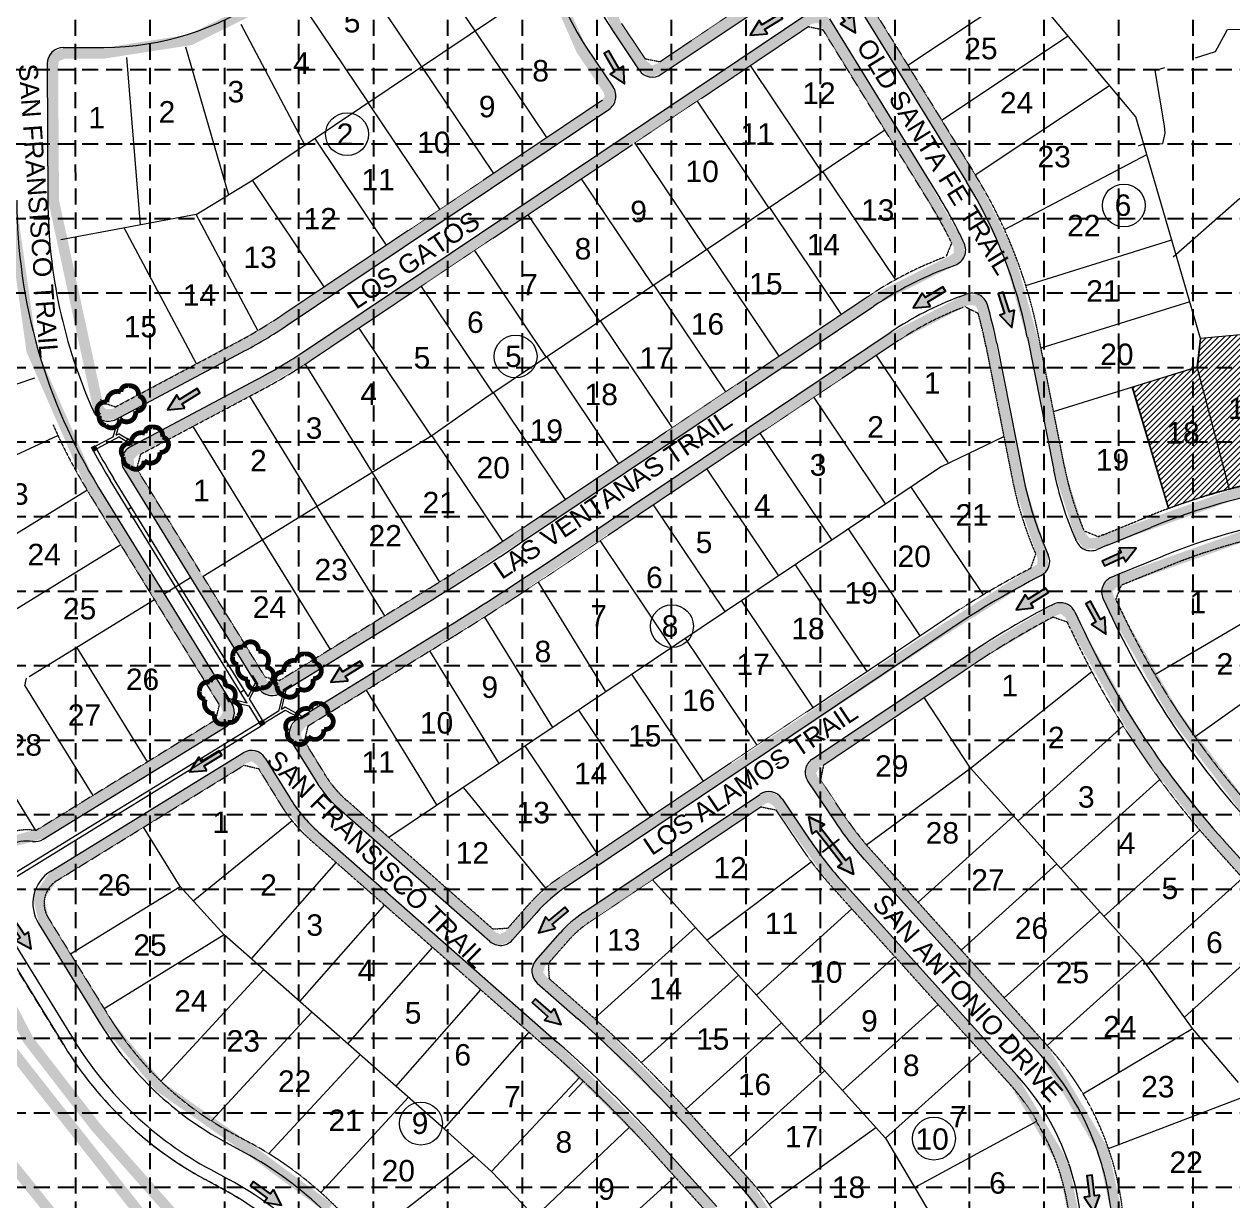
# Model space of a CAD drawing. Extents: x 18544 to 21332, y 16212 to 20668.
# Drawn here: x 19126 to 20253, y 18288 to 19386 of the extents above; entities that cross this region are included whole.
import ezdxf
from ezdxf.enums import TextEntityAlignment as Align

# ---------------------------------------------------------------- set-up
doc = ezdxf.new("R2010")
doc.units = 0
doc.header["$MEASUREMENT"] = 0
doc.linetypes.add('HIDDEN', pattern=[0.375, 0.25, -0.125])
doc.layers.get('0').update_dxf_attribs({"lineweight": 0})
for name, color, linetype, lineweight in [('10', 7, 'Continuous', 0), ('13', 7, 'Continuous', 0), ('27', 7, 'Continuous', 0), ('33', 7, 'Continuous', 0), ('34', 7, 'Continuous', 0), ('43', 7, 'Continuous', 0), ('5', 7, 'Continuous', 0), ('6', 7, 'Continuous', 0), ('62', 7, 'Continuous', 0), ('Erosion Blanket', 84, 'Continuous', 0)]:
    doc.layers.add(name, color=color, linetype=linetype, lineweight=lineweight)
for name, color, linetype in [('ARROWS', 7, 'Continuous'), ('Creek', 5, 'Continuous'), ('GRID', 254, 'HIDDEN'), ('Inlet Protection', 5, 'Continuous'), ('Limits of Disturbance', 1, 'Continuous'), ('SILT FENCE', 200, 'Continuous'), ('SODDED LOT', 2, 'Continuous')]:
    doc.layers.add(name, color=color, linetype=linetype)
doc.styles.get("Standard").update_dxf_attribs({"font": 'ARIAL.TTF'})

# ---------------------------------------------------------------- blocks, each defined once
blk = doc.blocks.new('MHSD2')
at = {"layer": '43', "linetype": 'Continuous', "lineweight": 0}
blk.add_hatch(color=7, dxfattribs=at).paths.add_polyline_path([(-0.5, 0.5), (0.5, 0.5), (0.5, -0.5), (-0.5, -0.5)], flags=16)
at = {"layer": '43', "color": 7, "linetype": 'Continuous', "lineweight": 0}
for p, q in [((-0.5, 0.5), (0.5, 0.5)), ((-0.5, -0.5), (-0.5, 0.5)), ((0.5, 0.5), (0.5, -0.5)), ((0.5, -0.5), (-0.5, -0.5))]:
    blk.add_line(p, q, dxfattribs=at)
blk.add_lwpolyline([(-0.5, 0.5), (0.5, 0.5), (0.5, -0.5), (-0.5, -0.5), (-0.5, 0.5)], close=True, dxfattribs=at)
at = {"layer": '43', "color": 1, "linetype": 'Continuous', "lineweight": 0}
blk.add_point((0, 0), dxfattribs=at)
blk = doc.blocks.new('2arrows')
at = {"color": 254}
for p, q in [((25.6, 3), (0, 0)), ((17.7, -18.7), (0, 0)), ((23, -4.3), (25.6, 3)), ((20.3, -11.5), (17.7, -18.7)), ((49.2, -22), (20.3, -11.5)), ((23, -4.3), (51.8, -14.8)), ((51.8, -14.8), (49.2, -22)), ((51.8, -14.8), (49.2, -22)), ((80.7, -25.2), (51.8, -14.8)), ((49.2, -22), (78.1, -32.5)), ((78.1, -32.5), (75.5, -39.7)), ((80.7, -25.2), (83.3, -18)), ((83.3, -18), (101.1, -36.7)), ((75.5, -39.7), (101.1, -36.7))]:
    blk.add_line(p, q, dxfattribs=at)
at = {"color": 7}
blk.add_line((45, -33.4), (55.8, -3.7), dxfattribs=at)
blk.add_lwpolyline([(20.3, -11.5), (17.7, -18.7), (0, 0), (25.6, 3), (23, -4.3), (80.7, -25.2), (83.3, -18), (101.1, -36.7), (75.5, -39.7), (78.1, -32.5), (20.3, -11.5)], close=True)
at = {"color": 254}
for points in [[(25.6, 3), (17.7, -18.7), (0, 0), (17.7, -18.7)], [(49.2, -22), (51.8, -14.8), (20.3, -11.5), (23, -4.3)], [(49.2, -22), (51.8, -14.8), (78.1, -32.5), (80.7, -25.2)], [(83.3, -18), (75.5, -39.7), (101.1, -36.7), (75.5, -39.7)]]:
    blk.add_solid(points, dxfattribs=at)
blk = doc.blocks.new('arrow')
blk.add_lwpolyline([(-67, -25.4), (-59.3, -25.4), (-59.6, -56.1), (-51.9, -56.2), (-51.6, -25.5), (-44, -25.5), (-55.3, -2.4), (-67, -25.4)], close=True)
at = {"color": 254}
for points in [[(-44, -25.5), (-67, -25.4), (-55.3, -2.4), (-67, -25.4)], [(-59.6, -56.1), (-51.9, -56.2), (-59.3, -25.4), (-51.6, -25.5)]]:
    blk.add_solid(points, dxfattribs=at)

msp = doc.modelspace()

# ---------------------------------------------------------------- hatches: boundary and pattern name
at = {"layer": 'SODDED LOT', "linetype": 'Continuous', "lineweight": 0, "ltscale": 5}
h = msp.add_hatch(dxfattribs=at)
h.set_pattern_fill('ANSI31', color=256, scale=30, style=0)
h.paths.add_polyline_path([(20193.3, 18934.6), (20233.5, 18948.1), (20259.2, 18954.9), (20294.2, 18962.1), (20326.3, 18967.8), (20392.5, 18974.4), (20484.9, 18982.3), (20472.6, 19115.7), (20223.1, 19092.7), (20220.3, 19066.1), (20159.5, 19047.4)])

# ---------------------------------------------------------------- linework, layer by layer
at = {"color": 7, "linetype": 'Continuous', "lineweight": 0}
msp.add_line((19830, 18697.1), (19826.7, 18694.9), dxfattribs=at)
at = {"layer": '13', "color": 7, "linetype": 'Continuous', "lineweight": 0}
for p, q in [((19222.7, 18999.8), (19220.5, 18996.4)), ((19222.5, 18933.2), (19225.9, 18935.3)), ((19327.4, 18762.9), (19330.8, 18765)), ((19291, 18701.7), (19293.1, 18698.3))]:
    msp.add_line(p, q, dxfattribs=at)
for centre in [(19426.9, 19283.4), (20151.5, 19216.9), (19584.1, 19076), (19730, 18824.4), (19730, 18824.4), (19495.8, 18360.3), (19974.4, 18346.3)]:
    msp.add_circle(centre, 20, dxfattribs=at)
at = {"layer": '27', "color": 7, "linetype": 'Continuous', "lineweight": 0}
for p, q in [((19720, 19339.3), (19843.9, 19422.3)), ((19720, 19339.3), (19843.9, 19422.3)), ((19890, 19425.2), (20004.6, 19239)), ((19890, 19425.2), (20004.6, 19239)), ((19687.2, 19282.3), (19855.9, 19395.5)), ((19687.2, 19282.3), (19855.9, 19395.5)), ((19877, 19390.9), (19979.9, 19223.8)), ((19877, 19390.9), (19979.9, 19223.8)), ((19674.2, 19380.7), (19699.2, 19343.4)), ((19674.2, 19380.7), (19699.2, 19343.4)), ((19162.2, 19364.3), (19200.1, 19364.4)), ((19650.1, 19364.6), (19675.1, 19327.2)), ((19650.1, 19364.6), (19675.1, 19327.2)), ((19147.3, 19349.2), (19147.8, 19221.8)), ((19371.1, 19105.2), (19671, 19306.4)), ((19387.3, 19081.1), (19687.2, 19282.3)), ((19987.7, 19158.8), (19994.3, 19161.3)), ((19987.7, 19158.8), (19994.3, 19161.3)), ((19997.9, 19131.7), (20004.5, 19134.2)), ((19997.9, 19131.7), (20004.5, 19134.2)), ((19587.9, 18901.4), (19918.3, 19123.1)), ((19587.9, 18901.4), (19918.3, 19123.1)), ((19604.1, 18877.4), (19934.5, 19099)), ((19604.1, 18877.4), (19934.5, 19099)), ((20061.5, 19094.1), (20086.1, 18970.1)), ((20061.5, 19094.1), (20086.1, 18970.1)), ((19211.2, 19017.3), (19328.5, 19079.7)), ((20033, 19088.4), (20057.6, 18964.4)), ((20033, 19088.4), (20057.6, 18964.4)), ((19224.6, 18991.6), (19342.1, 19054.1)), ((19219.8, 18969), (19280.8, 18869.9)), ((19195.1, 18953.8), (19256.2, 18854.7)), ((20136.2, 18899.9), (20176.8, 18916.5)), ((20136.2, 18899.9), (20176.8, 18916.5)), ((20147.2, 18873.1), (20187.8, 18889.7)), ((20147.2, 18873.1), (20187.8, 18889.7)), ((19256.2, 18854.7), (19280.8, 18869.9)), ((19256.2, 18854.7), (19280.8, 18869.9)), ((19280.8, 18869.9), (19344.3, 18766.8)), ((19280.8, 18869.9), (19344.3, 18766.8)), ((19256.2, 18854.7), (19319.6, 18751.6)), ((19256.2, 18854.7), (19319.6, 18751.6)), ((19364.9, 18761.9), (19506.4, 18849)), ((19364.9, 18761.9), (19506.4, 18849)), ((20132.2, 18849.9), (20137.7, 18838.2)), ((20132.2, 18849.9), (20137.7, 18838.2)), ((20105.9, 18837.7), (20111.4, 18825.9)), ((20105.9, 18837.7), (20111.4, 18825.9)), ((19380.2, 18737.2), (19521.6, 18824.3)), ((19380.2, 18737.2), (19521.6, 18824.3)), ((19630.8, 18581), (19990.6, 18822.4)), ((19630.8, 18581), (19990.6, 18822.4)), ((19860.9, 18700.4), (20006.8, 18798.3)), ((19860.9, 18700.4), (20006.8, 18798.3)), ((19143.5, 18625.6), (19314.7, 18731)), ((19143.5, 18625.6), (19314.7, 18731)), ((19375.2, 18716.6), (19398.1, 18679.4)), ((19375.2, 18716.6), (19398.1, 18679.4)), ((19150.7, 18595.9), (19329.9, 18706.3)), ((19150.7, 18595.9), (19329.9, 18706.3)), ((19350.5, 18701.4), (19373.5, 18664.2)), ((19350.5, 18701.4), (19373.5, 18664.2)), ((19856.8, 18679.6), (19882.2, 18641.8)), ((19856.8, 18679.6), (19882.2, 18641.8)), ((19647, 18556.9), (19811.9, 18667.5)), ((19647, 18556.9), (19811.9, 18667.5)), ((19832.7, 18663.4), (19858.1, 18625.6)), ((19832.7, 18663.4), (19858.1, 18625.6)), ((19419.2, 18654.4), (19560.1, 18530.4)), ((19419.2, 18654.4), (19560.1, 18530.4)), ((19400.1, 18632.6), (19622.9, 18436.4)), ((19400.1, 18632.6), (19622.9, 18436.4)), ((20244.6, 18624.7), (20282.7, 18582.5)), ((20244.6, 18624.7), (20282.7, 18582.5)), ((19909.4, 18606.9), (20073.7, 18424.6)), ((19909.4, 18606.9), (20073.7, 18424.6)), ((19887.8, 18587.4), (20052.1, 18405.1)), ((19887.8, 18587.4), (20052.1, 18405.1)), ((19094.8, 18563.6), (19172.2, 18438)), ((19094.8, 18563.6), (19172.2, 18438)), ((19581.3, 18531.7), (19603.8, 18557.3)), ((19581.3, 18531.7), (19603.8, 18557.3)), ((19139, 18547.1), (19196.9, 18453.2)), ((19139, 18547.1), (19196.9, 18453.2)), ((19603, 18512.6), (19625.6, 18538.2)), ((19603, 18512.6), (19625.6, 18538.2)), ((19604.4, 18491.4), (19642.1, 18458.2)), ((19604.4, 18491.4), (19642.1, 18458.2)), ((19741.7, 18359.7), (19793.5, 18302.3)), ((19741.7, 18359.7), (19793.5, 18302.3)), ((19313.5, 18342.9), (19331.1, 18333.4)), ((19313.5, 18342.9), (19331.1, 18333.4)), ((19720.2, 18340.3), (19771.9, 18282.9)), ((19720.2, 18340.3), (19771.9, 18282.9)), ((19299.7, 18317.4), (19317.3, 18307.9)), ((19299.7, 18317.4), (19317.3, 18307.9))]:
    msp.add_line(p, q, dxfattribs=at)
for centre, radius, start, end in [((19849, 19498), 239.5, 193.4214, 213.8536), ((19849, 19498), 239.5, 193.4214, 213.8536), ((19849, 19498), 210.5, 193.4214, 213.8536), ((19849, 19498), 210.5, 193.4214, 213.8536), ((19199.2, 19628.9), 264.5, 270.2061, 304.9164), ((19162.3, 19349.3), 15, 90.2061, 180.2061), ((19711.7, 19351.7), 15, 213.8536, 303.8536), ((19711.7, 19351.7), 15, 213.8536, 303.8536), ((19662.7, 19318.9), 15, 303.8536, 33.8536), ((19662.7, 19318.9), 15, 303.8536, 33.8536), ((19630.4, 19008.5), 439.5, 11.2222, 31.6194), ((19630.4, 19008.5), 439.5, 11.2222, 31.6194), ((19633.3, 19223.6), 514.5, 180.2061, 211.6194), ((19633.3, 19223.6), 485.5, 180.2061, 204.218), ((19630.4, 19008.5), 410.5, 24.9421, 31.6194), ((19630.4, 19008.5), 410.5, 24.9421, 31.6194), ((19989, 19175.3), 15, 290.6645, 24.9421), ((19989, 19175.3), 15, 290.6645, 24.9421), ((20107.5, 18841.1), 339.5, 110.6644, 123.8536), ((20107.5, 18841.1), 339.5, 110.6644, 123.8536), ((20009.8, 19120.1), 15, 16.3868, 110.6645), ((20009.8, 19120.1), 15, 16.3868, 110.6645), ((20107.5, 18841.1), 310.5, 110.6644, 123.8536), ((20107.5, 18841.1), 310.5, 110.6644, 123.8536), ((19630.4, 19008.5), 410.5, 11.2222, 16.3868), ((19630.4, 19008.5), 410.5, 11.2222, 16.3868), ((19100.7, 19508.4), 485.5, 297.992, 303.8536), ((19100.7, 19508.4), 514.5, 297.992, 303.8536), ((19204.2, 19030.6), 15, 204.218, 297.9919), ((19231.7, 18978.4), 15, 117.9919, 211.4076), ((19633.3, 19223.6), 485.5, 211.4076, 211.6194), ((20390.6, 19030.5), 310.5, 191.2222, 203.837), ((20390.6, 19030.5), 310.5, 191.2222, 203.837), ((20390.6, 19030.5), 339.5, 191.2222, 204.2532), ((20390.6, 19030.5), 339.5, 191.2222, 204.2532), ((20409.3, 18347.7), 614.5, 95.2636, 112.2294), ((20409.3, 18347.7), 614.5, 95.2636, 112.2294), ((20409.3, 18347.7), 585.5, 95.2636, 112.2294), ((20409.3, 18347.7), 585.5, 95.2636, 112.2294), ((18203.3, 20965.6), 2485.5, 301.6194, 303.8536), ((18203.3, 20965.6), 2485.5, 301.6194, 303.8536), ((20092.9, 18898.9), 15, 21.1862, 23.837), ((20092.9, 18898.9), 15, 21.1862, 23.837), ((20120.9, 18909.8), 15, 201.1862, 292.9539), ((20120.9, 18909.8), 15, 201.1862, 292.9539), ((20444.4, 18146), 814.5, 112.2294, 112.9539), ((20444.4, 18146), 814.5, 112.2294, 112.9539), ((20067.4, 18884.9), 15, 297.028, 24.2532), ((20067.4, 18884.9), 15, 297.028, 24.2532), ((18203.3, 20965.6), 2514.5, 301.6194, 303.8536), ((18203.3, 20965.6), 2514.5, 301.6194, 303.8536), ((20444.4, 18146), 814.5, 117.028, 123.8536), ((20444.4, 18146), 814.5, 117.028, 123.8536), ((20145.8, 18856.3), 15, 112.7978, 204.9922), ((20145.8, 18856.3), 15, 112.7978, 204.9922), ((20444.4, 18146), 785.5, 112.2294, 112.7978), ((20444.4, 18146), 785.5, 112.2294, 112.7978), ((20444.4, 18146), 785.5, 117.1862, 123.8536), ((20444.4, 18146), 785.5, 117.1862, 123.8536), ((20092.3, 18831.3), 15, 24.9922, 117.1862), ((20092.3, 18831.3), 15, 24.9922, 117.1862), ((20849.7, 19170), 785.5, 204.9922, 222.0264), ((20849.7, 19170), 814.5, 204.9922, 222.0264), ((19357.1, 18774.7), 15, 211.6195, 301.6195), ((19357.1, 18774.7), 15, 211.6195, 301.6195), ((19306.8, 18743.8), 15, 301.6195, 31.6195), ((19306.8, 18743.8), 15, 301.6195, 31.6195), ((19388, 18724.5), 15, 121.6195, 211.6195), ((19388, 18724.5), 15, 121.6195, 211.6195), ((19337.8, 18693.5), 15, 31.6195, 121.6195), ((19337.8, 18693.5), 15, 31.6195, 121.6195), ((19869.2, 18688), 15, 123.8536, 213.8536), ((19869.2, 18688), 15, 123.8536, 213.8536), ((19492.2, 18737.3), 110.5, 211.6195, 228.6398), ((19492.2, 18737.3), 110.5, 211.6195, 228.6398), ((19492.2, 18737.3), 139.5, 211.6195, 228.6398), ((19492.2, 18737.3), 139.5, 211.6195, 228.6398), ((19820.2, 18655.1), 15, 33.8536, 123.8536), ((19820.2, 18655.1), 15, 33.8536, 123.8536), ((20140, 18814.7), 310.5, 213.8536, 222.0264), ((20140, 18814.7), 310.5, 213.8536, 222.0264), ((19128.4, 18584.4), 39.5, 82.4025, 211.6194), ((19128.4, 18584.4), 39.5, 82.4025, 211.6194), ((19135.6, 18638.4), 15, 262.4025, 301.6195), ((19135.6, 18638.4), 15, 262.4025, 301.6195), ((20140, 18814.7), 339.5, 213.8536, 222.0264), ((20140, 18814.7), 339.5, 213.8536, 222.0264), ((19169.3, 18565.7), 35.5, 121.6194, 211.6195), ((19169.3, 18565.7), 35.5, 121.6194, 211.6195), ((19708.5, 18465.1), 139.5, 123.8537, 138.6397), ((19708.5, 18465.1), 139.5, 123.8537, 138.6397), ((19708.5, 18465.1), 110.5, 123.8537, 138.6397), ((19708.5, 18465.1), 110.5, 123.8537, 138.6397), ((19570, 18541.6), 15, 228.6397, 318.6398), ((19570, 18541.6), 15, 228.6397, 318.6398), ((19614.3, 18502.6), 15, 138.6398, 228.6397), ((19614.3, 18502.6), 15, 138.6398, 228.6397), ((18839.6, 17546.6), 1214.5, 42.0264, 48.6397), ((18839.6, 17546.6), 1214.5, 42.0264, 48.6397), ((19461.3, 18616), 310.5, 211.6195, 241.5839), ((19461.3, 18616), 339.5, 211.6195, 241.5839), ((18839.6, 17546.6), 1185.5, 42.0264, 48.6397), ((18839.6, 17546.6), 1185.5, 42.0264, 48.6397), ((19877.2, 18247.5), 264.5, 18.8021, 42.0264), ((19877.2, 18247.5), 264.5, 18.8021, 42.0264), ((19877.2, 18247.5), 235.5, 18.8021, 42.0264), ((19877.2, 18247.5), 235.5, 18.8021, 42.0264), ((19169.5, 18034.8), 339.5, 29.8694, 61.5839), ((19877.2, 18247.5), 264.5, 5.3754, 18.9215), ((19877.2, 18247.5), 235.5, 5.1131, 18.668), ((19169.5, 18034.8), 310.5, 29.8694, 61.5839), ((19597, 18125.2), 264.5, 5.1131, 42.0264), ((19597, 18125.2), 264.5, 5.1131, 42.0264)]:
    msp.add_arc(centre, radius, start, end, dxfattribs=at)
at = {"layer": '33', "color": 7, "linetype": 'Continuous', "lineweight": 0}
for p, q in [((19474.9, 19486), (19546.1, 19379.7)), ((19425.6, 19451.6), (19496.3, 19346.3)), ((19338.7, 19240.6), (19610.5, 19422.9)), ((19376.4, 19417.3), (19446.5, 19312.9)), ((19950, 19347.7), (20060.7, 19421.3)), ((19950, 19347.7), (20060.7, 19421.3)), ((19327.9, 19385.9), (19387.5, 19273.3)), ((19613.2, 19280.2), (19546.3, 19379.9)), ((19981.5, 19296.6), (20099.5, 19375.1)), ((19981.5, 19296.6), (20099.5, 19375.1)), ((19276.2, 19364.9), (19316.4, 19226.9)), ((19221.2, 19354.8), (19233.8, 19198.7)), ((19496.5, 19346.5), (19563.4, 19246.8)), ((19870, 19247.8), (19803.2, 19347.5)), ((19870, 19247.8), (19803.2, 19347.5)), ((20012.9, 19245.5), (20138.3, 19328.8)), ((20012.9, 19245.5), (20138.3, 19328.8)), ((19753.4, 19314.1), (19820.2, 19214.4)), ((19753.4, 19314.1), (19820.2, 19214.4)), ((19513.5, 19213.4), (19446.7, 19313)), ((19928.6, 19287.1), (19555.3, 19036.7)), ((19928.6, 19287.1), (19555.3, 19036.7)), ((19463.7, 19180), (19396.9, 19279.6)), ((19695.2, 19275.1), (19762.1, 19175.4)), ((20040.1, 19194.6), (20173.1, 19264.3)), ((20040.1, 19194.6), (20173.1, 19264.3)), ((19870.8, 19248.4), (19938.4, 19147.6)), ((19870.8, 19248.4), (19938.4, 19147.6)), ((19286.1, 19208.4), (19338.7, 19240.6)), ((19405.6, 19141), (19338.7, 19240.6)), ((19645.4, 19241.6), (19712.3, 19142)), ((19821, 19214.9), (19887.9, 19115.3)), ((19821, 19214.9), (19887.9, 19115.3)), ((19286.1, 19208.4), (19159.8, 19184.9)), ((19343.6, 19100.2), (19286.1, 19208.4)), ((19595.6, 19208.2), (19662.4, 19108.6)), ((19286.4, 19069.2), (19219.1, 19195.9)), ((20060, 19142.2), (20196.3, 19184.7)), ((20060, 19142.2), (20196.3, 19184.7)), ((19545.7, 19174.8), (19612.6, 19075.1)), ((19762.9, 19175.9), (19829.7, 19076.3)), ((19762.9, 19175.9), (19829.7, 19076.3)), ((19495.9, 19141.4), (19562.8, 19041.7)), ((19713, 19142.5), (19779.9, 19042.9)), ((19713, 19142.5), (19779.9, 19042.9)), ((20213.1, 19127), (20074.2, 19083.8)), ((20213.1, 19127), (20074.2, 19083.8)), ((19437.8, 19102.4), (19505.4, 19001.6)), ((19663.2, 19109.1), (19730.1, 19009.4)), ((19663.2, 19109.1), (19730.1, 19009.4)), ((20219.9, 19066.3), (20223.1, 19092.7)), ((20219.9, 19066.3), (20223.1, 19092.7)), ((19387.9, 19068.9), (19450.2, 18967.7)), ((19613.4, 19075.7), (19680.2, 18976)), ((19613.4, 19075.7), (19680.2, 18976)), ((19920.4, 19076.9), (19987.2, 18977.2)), ((19920.4, 19076.9), (19987.2, 18977.2)), ((20086, 19024.6), (20219.9, 19066.3)), ((20086, 19024.6), (20219.9, 19066.3)), ((20250, 18952), (20219.9, 19066.3)), ((20250, 18952), (20219.9, 19066.3)), ((19022.3, 19017.9), (19135.7, 19056)), ((20193.3, 18934.2), (20159.4, 19047.5)), ((20193.3, 18934.2), (20159.4, 19047.5)), ((19335.9, 19038.9), (19399.1, 18936.2)), ((19555.3, 19036.7), (19506.1, 19002.1)), ((19555.3, 19036.7), (19506.1, 19002.1)), ((19563.6, 19042.2), (19630.4, 18942.6)), ((19563.6, 19042.2), (19630.4, 18942.6)), ((19862.3, 19037.9), (19929.1, 18938.2)), ((19862.3, 19037.9), (19929.1, 18938.2)), ((19213.8, 19018.7), (19208.4, 19000.8)), ((19216.6, 19020.2), (19211.1, 19002.3)), ((19282.9, 19010.7), (19348.1, 18904.8)), ((19048.6, 18952), (19157.1, 19002.4)), ((19208.4, 19000.8), (19192.2, 18992.2)), ((19214.3, 19001.2), (19193.4, 18990)), ((19214.4, 19004), (19211.1, 19002.3)), ((19214.3, 19001.2), (19227.3, 18993)), ((19214.4, 19004), (19229.8, 18994.4)), ((19506.1, 19002.1), (19292.7, 18870.7)), ((19506.1, 19002.1), (19292.7, 18870.7)), ((19572.3, 18903.6), (19506.2, 19002.1)), ((19572.3, 18903.6), (19506.2, 19002.1)), ((19879.3, 18904.8), (19812.4, 19004.5)), ((19879.3, 18904.8), (19812.4, 19004.5)), ((19981.5, 18973.4), (20039.6, 19001.4)), ((19981.5, 18973.4), (20039.6, 19001.4)), ((19450.2, 18967.7), (19513.1, 18865.6)), ((19450.2, 18967.7), (19513.1, 18865.6)), ((19981.5, 18973.4), (19465.8, 18627.4)), ((19981.5, 18973.4), (19465.8, 18627.4)), ((19762.6, 18971), (19829.5, 18871.4)), ((19762.6, 18971), (19829.5, 18871.4)), ((19261.7, 18869.9), (19205.9, 18960.5)), ((19264.8, 18871.8), (19209, 18962.4)), ((19953, 18953.8), (20020.2, 18853.6)), ((19953, 18953.8), (20020.2, 18853.6)), ((19077.3, 18885.5), (19184.3, 18951.4)), ((19462, 18834), (19399.1, 18936.2)), ((19462, 18834), (19399.1, 18936.2)), ((19779.6, 18838), (19712.8, 18937.6)), ((19779.6, 18838), (19712.8, 18937.6)), ((19961.5, 18815.5), (19894.6, 18915.1)), ((19961.5, 18815.5), (19894.6, 18915.1)), ((19215.8, 18900.3), (19096.5, 18826.9)), ((19348.1, 18904.8), (19411, 18802.6)), ((19348.1, 18904.8), (19411, 18802.6)), ((19729.8, 18804.5), (19662.9, 18904.2)), ((19729.8, 18804.5), (19662.9, 18904.2)), ((19844.8, 18881.7), (19911.7, 18782)), ((19844.8, 18881.7), (19911.7, 18782)), ((19333.8, 18752.7), (19261.7, 18869.9)), ((19334.5, 18758.7), (19264.8, 18871.8)), ((19668.4, 18763.4), (19605.5, 18865.6)), ((19668.4, 18763.4), (19605.5, 18865.6)), ((19130.5, 18777.4), (19247.2, 18849.2)), ((19130.5, 18777.4), (19247.2, 18849.2)), ((19861.8, 18748.6), (19795, 18848.3)), ((19861.8, 18748.6), (19795, 18848.3)), ((19555.2, 18832.9), (19618.6, 18729.9)), ((19555.2, 18832.9), (19618.6, 18729.9)), ((20180.4, 18779.3), (20283.9, 18840.1)), ((20180.4, 18779.3), (20283.9, 18840.1)), ((19742.4, 18813), (19809.3, 18713.3)), ((19742.4, 18813), (19809.3, 18713.3)), ((19240.7, 18697.7), (19174.8, 18804.7)), ((19240.7, 18697.7), (19174.8, 18804.7)), ((19568.7, 18696.4), (19504.2, 18801.3)), ((19568.7, 18696.4), (19504.2, 18801.3)), ((20218, 18721.5), (20315.6, 18791.2)), ((20218, 18721.5), (20315.6, 18791.2)), ((19136.7, 18633.8), (19049.4, 18775.7)), ((19136.7, 18633.8), (19049.4, 18775.7)), ((19126.4, 18768.9), (19128, 18775.8)), ((19126.4, 18768.9), (19128, 18775.8)), ((19759.4, 18679.9), (19692.6, 18779.6)), ((19759.4, 18679.9), (19692.6, 18779.6)), ((20008.5, 18691.8), (20121.6, 18782)), ((20008.5, 18691.8), (20121.6, 18782)), ((19126.4, 18768.9), (19189.6, 18666.3)), ((19126.4, 18768.9), (19189.6, 18666.3)), ((19334.5, 18758.7), (19341.4, 18771.6)), ((19335.8, 18756.5), (19342.7, 18769.4)), ((19367.5, 18763.5), (19363.1, 18745.1)), ((19365.8, 18746.7), (19370.2, 18765.1)), ((19444.6, 18764.6), (19510.4, 18657.7)), ((19444.6, 18764.6), (19510.4, 18657.7)), ((19333.8, 18752.7), (19316.4, 18756.8)), ((19318, 18754.2), (19335.5, 18750.1)), ((19347.9, 18736.8), (19335.8, 18756.5)), ((20008.5, 18691.8), (19965.2, 18757.8)), ((20008.5, 18691.8), (19965.2, 18757.8)), ((19344.8, 18734.9), (19335.5, 18750.1)), ((19363.1, 18745.1), (19348.5, 18736.1)), ((19369.2, 18748.8), (19365.8, 18746.7)), ((19385.1, 18740.2), (19369.2, 18748.8)), ((19642.8, 18746.2), (19709.6, 18646.5)), ((19642.8, 18746.2), (19709.6, 18646.5)), ((19044.3, 18549.6), (19344.8, 18734.6)), ((19046.2, 18546.5), (19346.7, 18731.5)), ((20151, 18731.3), (20052.8, 18642.9)), ((20151, 18731.3), (20052.8, 18642.9)), ((19659.8, 18613.1), (19592.9, 18712.7)), ((19659.8, 18613.1), (19592.9, 18712.7)), ((19911.6, 18620.3), (20008.5, 18691.8)), ((19911.6, 18620.3), (20008.5, 18691.8)), ((20169.2, 18513.5), (20008.5, 18691.8)), ((20169.2, 18513.5), (20008.5, 18691.8)), ((19535.4, 18673.7), (19612.1, 18579.9)), ((19535.4, 18673.7), (19612.1, 18579.9)), ((20093, 18598.3), (20185, 18681.3)), ((20093, 18598.3), (20185, 18681.3)), ((19283.2, 18568.2), (19375.6, 18643)), ((19283.2, 18568.2), (19375.6, 18643)), ((19959.6, 18566.8), (20048.7, 18647.2)), ((19959.6, 18566.8), (20048.7, 18647.2)), ((19271.1, 18581.5), (19237.1, 18636.8)), ((19271.1, 18581.5), (19237.1, 18636.8)), ((20133, 18553.6), (20222.4, 18634.2)), ((20133, 18553.6), (20222.4, 18634.2)), ((19416.6, 18604.1), (19337.5, 18514.1)), ((19416.6, 18604.1), (19337.5, 18514.1)), ((19762.5, 18531.6), (19860, 18604.7)), ((19762.5, 18531.6), (19860, 18604.7)), ((20088.9, 18602.6), (19999.8, 18522.3)), ((20088.9, 18602.6), (19999.8, 18522.3)), ((19169, 18518.6), (19271.1, 18581.5)), ((19169, 18518.6), (19271.1, 18581.5)), ((19312.3, 18536.3), (19271.1, 18581.5)), ((19312.3, 18536.3), (19271.1, 18581.5)), ((19711.8, 18587.8), (19929.2, 18346.6)), ((19711.8, 18587.8), (19929.2, 18346.6)), ((20262.3, 18589.4), (20172.7, 18508.6)), ((20262.3, 18589.4), (20172.7, 18508.6)), ((19461.7, 18564.4), (19382.4, 18474.3)), ((19461.7, 18564.4), (19382.4, 18474.3)), ((19808.7, 18480.3), (19897.8, 18560.7)), ((19808.7, 18480.3), (19897.8, 18560.7)), ((20039.9, 18477.7), (20129.1, 18558)), ((20039.9, 18477.7), (20129.1, 18558)), ((19312.3, 18536.3), (19200.4, 18467.5)), ((19312.3, 18536.3), (19200.4, 18467.5)), ((19517.5, 18355.4), (19312.3, 18536.3)), ((19517.5, 18355.4), (19312.3, 18536.3)), ((19657.6, 18458.4), (19751.9, 18543.4)), ((19657.6, 18458.4), (19751.9, 18543.4)), ((20208.1, 18459.7), (20294.5, 18537.6)), ((20208.1, 18459.7), (20294.5, 18537.6)), ((19506.7, 18524.8), (19427.4, 18434.7)), ((19506.7, 18524.8), (19427.4, 18434.7)), ((19848.9, 18435.8), (19938, 18516.1)), ((19848.9, 18435.8), (19938, 18516.1)), ((20169.2, 18513.5), (20080.1, 18433.1)), ((20169.2, 18513.5), (20080.1, 18433.1)), ((20215.7, 18449.1), (20169.2, 18513.5)), ((20215.7, 18449.1), (20169.2, 18513.5)), ((19253.1, 18400), (19349, 18503.9)), ((19253.1, 18400), (19349, 18503.9)), ((19792, 18498.8), (19701.4, 18417.1)), ((19792, 18498.8), (19701.4, 18417.1)), ((19472.4, 18395), (19551.7, 18485.1)), ((19472.4, 18395), (19551.7, 18485.1)), ((19889, 18391.2), (19978.2, 18471.5)), ((19889, 18391.2), (19978.2, 18471.5)), ((19300.4, 18362.8), (19394, 18464.2)), ((19300.4, 18362.8), (19394, 18464.2)), ((19743, 18373.9), (19832.2, 18454.2)), ((19743, 18373.9), (19832.2, 18454.2)), ((20113.4, 18388.2), (20215.7, 18449.1)), ((20113.4, 18388.2), (20215.7, 18449.1)), ((20258.5, 18398.8), (20215.7, 18449.1)), ((20258.5, 18398.8), (20215.7, 18449.1)), ((19517.5, 18355.4), (19596.8, 18445.5)), ((19517.5, 18355.4), (19596.8, 18445.5)), ((19353.9, 18332.3), (19439, 18424.6)), ((19353.9, 18332.3), (19439, 18424.6)), ((20018.3, 18426.9), (19929.2, 18346.6)), ((20018.3, 18426.9), (19929.2, 18346.6)), ((19561.7, 18315.8), (19643.8, 18403.3)), ((19561.7, 18315.8), (19643.8, 18403.3)), ((19872.4, 18409.7), (19783.2, 18329.3)), ((19872.4, 18409.7), (19783.2, 18329.3)), ((19484.1, 18384.9), (19402.3, 18296.2)), ((19484.1, 18384.9), (19402.3, 18296.2)), ((20137.2, 18337), (20259.9, 18384)), ((20137.2, 18337), (20259.9, 18384)), ((19602.4, 18273.3), (19690.3, 18357.1)), ((19602.4, 18273.3), (19690.3, 18357.1)), ((19820.6, 18285.3), (19920.2, 18356.6)), ((19820.6, 18285.3), (19920.2, 18356.6)), ((19956.3, 18300.7), (20070.5, 18362.7)), ((19956.3, 18300.7), (20070.5, 18362.7)), ((19561.7, 18315.8), (19517.5, 18355.4)), ((19561.7, 18315.8), (19517.5, 18355.4)), ((19929.2, 18346.6), (19981.7, 18257.8)), ((19929.2, 18346.6), (19981.7, 18257.8)), ((19444.3, 18251.6), (19545.3, 18330.4)), ((19444.3, 18251.6), (19545.3, 18330.4)), ((19643.5, 18230.4), (19561.7, 18315.8)), ((19643.5, 18230.4), (19561.7, 18315.8)), ((19643.5, 18230.4), (19732.7, 18310.7)), ((19643.5, 18230.4), (19732.7, 18310.7))]:
    msp.add_line(p, q, dxfattribs=at)
msp.add_lwpolyline([(19349.7, 18734.2), (19369.2, 18746.2), (19382.8, 18738.9)], dxfattribs=at)
for radius, start in [(501.8, 208.0529), (498.2, 208.0533)]:
    msp.add_arc((19633.3, 19223.6), radius, start, 211.6194, dxfattribs=at)
at = {"layer": '34', "color": 7, "linetype": 'HIDDEN', "lineweight": 0}
for p, q in [((19718.8, 19351), (19832.8, 19427.6)), ((19898.9, 19430.7), (20013.6, 19244.5)), ((19682.9, 19386.6), (19704.9, 19353.8)), ((19695.2, 19275.1), (19857.3, 19383.8)), ((19857.3, 19383.8), (19870.9, 19380.8)), ((19971, 19218.3), (19870.9, 19380.8)), ((19704.9, 19353.8), (19718.8, 19351)), ((19665.2, 19315.1), (19365.3, 19113.9)), ((19393.1, 19072.4), (19693.1, 19273.6)), ((19990.9, 19181.9), (19985.7, 19169.3)), ((19582.1, 18910.2), (19912.5, 19131.8)), ((20003.4, 19122.5), (20015.5, 19116.4)), ((19210.9, 19029), (19323.6, 19089)), ((19940.3, 19090.3), (19609.9, 18868.6)), ((20096.4, 18972.1), (20071.8, 19096.1)), ((20022.7, 19086.4), (20047.3, 18962.4)), ((19234.2, 18984.8), (19347.1, 19044.8)), ((19198, 19033.5), (19210.9, 19029)), ((19234.2, 18984.8), (19230.6, 18971.6)), ((19289.8, 18875.4), (19230.6, 18971.6)), ((19186.2, 18948.3), (19247.2, 18849.2)), ((20132.3, 18909.6), (20172.8, 18926.2)), ((20127.8, 18907.8), (20114.6, 18913.1)), ((20069.2, 18891.9), (20064.4, 18878.3)), ((20191.8, 18879.9), (20151.2, 18863.4)), ((19350.4, 18777), (19292.7, 18870.7)), ((19500.9, 18858), (19364.1, 18773.8)), ((20149, 18862.5), (20144, 18849.5)), ((19247.2, 18849.2), (19307.8, 18750.8)), ((20144, 18849.5), (20147.2, 18842.6)), ((19625, 18589.7), (19984.8, 18831.1)), ((20085.6, 18832.9), (20098.7, 18828.4)), ((20101.9, 18821.5), (20098.7, 18828.4)), ((19390.3, 18731.2), (19527.1, 18815.4)), ((19871.3, 18694.8), (20012.6, 18789.6)), ((19350.4, 18777), (19364.1, 18773.8)), ((19304.5, 18737.1), (19307.8, 18750.8)), ((19304.5, 18737.1), (19136.6, 18633.7)), ((19390.3, 18731.2), (19387.1, 18717.4)), ((19407.1, 18684.9), (19387.1, 18717.4)), ((19156.2, 18587), (19330.7, 18694.5)), ((19344.5, 18691.2), (19330.7, 18694.5)), ((19871.3, 18694.8), (19868.6, 18680.9)), ((19344.5, 18691.2), (19364.5, 18658.7)), ((19890.9, 18647.6), (19868.6, 18680.9)), ((19562.9, 18541.9), (19426.2, 18662.3)), ((19813.2, 18655.8), (19652.8, 18548.2)), ((19813.2, 18655.8), (19827, 18653)), ((19849.4, 18619.8), (19827, 18653)), ((19393.1, 18624.7), (19616, 18428.5)), ((20277, 18573.1), (20236.8, 18617.7)), ((19917.2, 18613.9), (20081.5, 18431.6)), ((20044.3, 18398.1), (19880, 18580.4)), ((19595.9, 18564.3), (19577, 18542.8)), ((19163.2, 18432.5), (19085.9, 18558.1)), ((19148, 18552.6), (19205.8, 18458.7)), ((19562.9, 18541.9), (19577, 18542.8)), ((19614.6, 18509.7), (19633.5, 18531.2)), ((19614.6, 18509.7), (19615.4, 18495.6)), ((19649, 18466.1), (19615.4, 18495.6)), ((19749.5, 18366.7), (19801.3, 18309.3)), ((19318.5, 18352.1), (19336.1, 18342.6)), ((19712.4, 18333.2), (19764.1, 18275.9)), ((19312.3, 18298.7), (19294.7, 18308.2))]:
    msp.add_line(p, q, dxfattribs=at)
for centre, radius, start, end in [((19630.4, 19008.5), 450, 11.2222, 31.6194), ((19630.4, 19008.5), 400, 25.6802, 31.6194), ((20107.5, 18841.1), 350, 110.6644, 123.8536), ((19100.7, 19508.4), 475, 297.992, 303.8536), ((20107.5, 18841.1), 300, 110.6644, 123.8536), ((19630.4, 19008.5), 400, 11.2222, 15.6487), ((19100.7, 19508.4), 525, 297.9919, 303.8536), ((19633.3, 19223.6), 475, 203.2924, 203.5914), ((19633.3, 19223.6), 525, 203.7408, 211.6194), ((20390.6, 19030.5), 300, 191.2222, 203.0409), ((20409.3, 18347.7), 625, 95.2636, 112.2294), ((20390.6, 19030.5), 350, 191.2222, 203.3196), ((20409.3, 18347.7), 575, 95.2636, 112.2294), ((18203.3, 20965.6), 2475, 301.6194, 303.8536), ((20444.4, 18146), 825, 112.2294, 112.561), ((20444.4, 18146), 825, 117.423, 123.8536), ((18203.3, 20965.6), 2525, 301.6194, 303.8536), ((20444.4, 18146), 775, 112.2294, 112.4041), ((20849.7, 19170), 775, 204.9922, 222.0264), ((20444.4, 18146), 775, 117.5798, 123.8536), ((20849.7, 19170), 825, 204.9922, 222.0264), ((19492.2, 18737.3), 100, 211.6194, 228.6398), ((19492.2, 18737.3), 150, 211.6195, 228.6397), ((20140, 18814.7), 300, 213.8536, 222.0264), ((19128.4, 18584.4), 50, 80.5999, 211.6194), ((20140, 18814.7), 350, 213.8536, 222.0264), ((19169.3, 18565.7), 25, 121.6193, 211.6195), ((19708.5, 18465.1), 150, 123.8536, 138.6397), ((19708.5, 18465.1), 100, 123.8536, 138.6397), ((19461.3, 18616), 300, 211.6194, 241.5839), ((18839.6, 17546.6), 1225, 42.0264, 48.6397), ((19461.3, 18616), 350, 211.6195, 241.5839), ((18839.6, 17546.6), 1175, 42.0264, 48.6397), ((19877.2, 18247.5), 275, 19.0001, 42.0264), ((19877.2, 18247.5), 225, 30.7912, 42.0264), ((19885.7, 18248.7), 216.4, 4.9796, 31.3952), ((19169.5, 18034.8), 350, 29.8695, 61.5839), ((19877.2, 18247.5), 275, 6.5257, 19.0001), ((19597, 18125.2), 275, 5.113, 42.0264), ((19169.5, 18034.8), 300, 29.8694, 61.5839)]:
    msp.add_arc(centre, radius, start, end, dxfattribs=at)
at = {"layer": '43', "color": 7, "linetype": 'Continuous', "lineweight": 0}
for points in [[(19212.9, 19020.5), (19226.2, 19027.5), (19213.8, 19018.7), (19227.1, 19025.8)], [(19227.3, 18993), (19240.5, 19000.1), (19228.2, 18991.3), (19241.5, 18998.3)], [(19342.7, 18769.4), (19337.5, 18777.9), (19344.4, 18770.4), (19339.2, 18779)], [(19316.3, 18753.1), (19311.1, 18761.7), (19318, 18754.2), (19312.8, 18762.7)], [(19366.5, 18765.2), (19375, 18770.5), (19367.5, 18763.5), (19376, 18768.8)], [(19382.7, 18738.8), (19391.2, 18744.1), (19383.8, 18737.1), (19392.3, 18742.4)]]:
    msp.add_solid(points, dxfattribs=at)
at = {"layer": '5', "color": 254, "linetype": 'Continuous', "lineweight": 0}
for points in [[(20218.3, 19354.6), (20236.9, 19360.5), (20248.3, 19381.2), (20308.9, 19381.5), (20299.7, 19444.9), (20333.7, 19478.7), (20356.3, 19504.1), (20368.3, 19519.8), (20384, 19561.7), (20386.8, 19572.9), (20390.2, 19600.1), (20408.8, 19677.2), (20430.8, 19705.6), (20449.8, 19704), (20480.2, 19725.3), (20500.8, 19746.6), (20499.9, 19762.3)], [(20218.3, 19354.6), (20236.9, 19360.5), (20248.3, 19381.2), (20308.9, 19381.5), (20299.7, 19444.9), (20333.7, 19478.7), (20356.3, 19504.1), (20368.3, 19519.8), (20384, 19561.7), (20386.8, 19572.9), (20390.2, 19600.1), (20408.8, 19677.2), (20430.8, 19705.6), (20449.8, 19704), (20480.2, 19725.3), (20500.8, 19746.6), (20499.9, 19762.3)], [(20165.3, 19272.6), (20169.5, 19274.3), (20187.8, 19274.6), (20190.1, 19284.5), (20189.5, 19291.3), (20180.9, 19342.7), (20189.7, 19345.5)], [(20165.3, 19272.6), (20169.5, 19274.3), (20187.8, 19274.6), (20190.1, 19284.5), (20189.5, 19291.3), (20180.9, 19342.7), (20189.7, 19345.5)]]:
    msp.add_lwpolyline(points, dxfattribs=at)
at = {"layer": '6', "color": 254, "linetype": 'Continuous', "lineweight": 0}
msp.add_lwpolyline([(20377.6, 19388.3), (20361.4, 19358), (20300.1, 19299.1), (20296, 19299), (20295.4, 19298), (20292.6, 19297.1), (20293.1, 19294.6), (20293.4, 19290.1), (20288.9, 19238.9), (20263.4, 19226.8), (20261.1, 19224.5), (20259.4, 19223.2), (20197.4, 19168.7)], dxfattribs=at)
msp.add_lwpolyline([(20377.6, 19388.3), (20361.4, 19358), (20300.1, 19299.1), (20296, 19299), (20295.4, 19298), (20292.6, 19297.1), (20293.1, 19294.6), (20293.4, 19290.1), (20288.9, 19238.9), (20263.4, 19226.8), (20261.1, 19224.5), (20259.4, 19223.2), (20197.4, 19168.7)], dxfattribs=at)
at = {"layer": '62', "color": 7, "linetype": 'Continuous', "lineweight": 0}
msp.add_line((19633.7, 18385.2), (19647.4, 18399.8), dxfattribs=at)
msp.add_lwpolyline([(21142.9, 17599), (21122.1, 17787.8), (21116.8, 17832.3), (21075.1, 18023), (21045.9, 18149.4), (21038.4, 18214.8), (20992.6, 18359.8), (20932.4, 18499.4), (20756.3, 18922.9), (20742.2, 18957.7), (20726.3, 18999.3), (20712.9, 19037), (20706.6, 19055.3), (20697, 19084.7), (20688.6, 19112), (20681.8, 19135), (20223.1, 19092.7), (20162.8, 19299.7), (19892.3, 19622.7)], dxfattribs=at)
msp.add_lwpolyline([(18828, 19599), (18691.9, 19598.5), (18694.4, 18900.7), (18846.2, 18856.2, 0.368427), (18908.9, 18839.6), (18993.5, 18714.8), (19080.2, 18597.5, 0.207464), (19085.9, 18558.1), (19163.2, 18432.5, 0.131495), (19294.7, 18308.2), (19312.3, 18298.7, -0.13927), (19429.7, 18184.2), (19525, 18018.2, 0.230368), (19724.1, 17883), (19747.5, 17621.6)], format="xyb", dxfattribs=at)
at = {"layer": 'Creek', "color": 5, "linetype": 'Continuous', "lineweight": 0, "const_width": 10, "flags": 128}
msp.add_lwpolyline([(18655.4, 18809.2), (18970.5, 18526.3), (19068.1, 18380.1), (19528.2, 17807.6), (19613.9, 17616.4), (19767.5, 17387.1), (19882.2, 17262.1), (20423.1, 16945.2), (20456.4, 16917.8), (20501.3, 16890.5)], dxfattribs=at)
at = {"layer": 'Erosion Blanket', "linetype": 'Continuous', "lineweight": 0, "const_width": 10, "flags": 128}
for points in [[(19595, 19682.1), (19610.6, 19611.7), (19649.4, 19449.6), (19680.3, 19380.3), (19702.6, 19348.4), (19710.2, 19341.8), (19721.3, 19345.8), (19815, 19409.6)], [(20965.9, 18420.1), (20960.4, 18419.1), (20935.9, 18408.4), (20831.8, 18363.7), (20822.1, 18363.7), (20818.2, 18369.4), (20575.7, 18931.9), (20567.7, 18976.9), (20533.4, 18995.1), (20488.5, 18977.7), (20357.2, 18964.8), (20258.6, 18948.9), (20125.8, 18901.8), (20117, 18901.5), (20110.7, 18909.6), (20091.9, 18968.5), (20068.8, 19083.3), (20044.1, 19172.3), (20011.1, 19238.8), (19896.4, 19425.2), (19872.8, 19476), (19863.9, 19529.3), (19873, 19581.4)], [(19083.7, 18595.6), (19101.4, 18619.9), (19141.3, 18630.8), (19311.4, 18735.2), (19316.5, 18743), (19314.2, 18750.9), (19188.5, 18954.1), (19132.8, 19081.4), (19112.6, 19224.4), (19113.1, 19349.2), (19109.3, 19357.2), (19102.2, 19359), (18872.4, 19358.2), (18864.1, 19354.4), (18862.4, 19347.3), (18863.3, 19173.5), (18867.2, 19125.8), (18895.5, 18954.9), (18932.5, 18891.4), (18925.2, 18858.4), (18904.3, 18845)], [(20278.1, 18579.6), (20238, 18624.3), (20170.8, 18709), (20106.8, 18823.6), (20101.1, 18835.6), (20094, 18841.3), (20087.2, 18839.4), (20032.7, 18807.4), (20011.5, 18795.3), (19864.4, 18696.6), (19858.8, 18688.1), (19861.4, 18681.7), (19886.1, 18644.9), (19912.2, 18611.5), (20048.6, 18460.5), (20077.1, 18428.4), (20132.2, 18335.4), (20145.4, 18274), (20149.2, 18266.4), (20150.2, 18266.1), (20157.5, 18263.9), (20217.1, 18269.4), (20680.7, 18310.8)], [(19767.9, 18279.5), (19714, 18339.1), (19615, 18436.7), (19498.3, 18539.2), (19395.8, 18629.8), (19368.1, 18662.4), (19346.5, 18698.4), (19338.7, 18703.7), (19331.5, 18701.5), (19153.2, 18591.3), (19139.2, 18571.1), (19144.2, 18548.5), (19201, 18456.5), (19252.2, 18394.6), (19334.2, 18337.4), (19410.3, 18281.4)], [(20106.1, 18267.7), (20095.2, 18322.5), (20047.8, 18402.3), (19877.8, 18591.7), (19828.3, 18660.4), (19820.2, 18665.5), (19814.2, 18662.8), (19649.4, 18552.4), (19628.3, 18533.9), (19606.7, 18509.1), (19604.5, 18500.2), (19608.6, 18494.5), (19655.1, 18453.6), (19737.5, 18371.5), (19799.1, 18304.2), (19845.8, 18231.5)]]:
    msp.add_lwpolyline(points, dxfattribs=at)
for points in [[(19213.1, 19023.9), (19326.8, 19084.6), (19370.7, 19111.1), (19667.8, 19310.8), (19673, 19318.3), (19670.3, 19325.4), (19645.6, 19361.9), (19611.1, 19440.5), (19588.8, 19533.6), (19583.4, 19540.7), (19575.9, 19541.1), (19547.5, 19534.3), (19510.4, 19517.6), (19353.5, 19407.5), (19280.6, 19371.4), (19200.6, 19359), (19163, 19359), (19153.9, 19355.2), (19152.4, 19347.7), (19153.2, 19221.4), (19195.4, 19025.9), (19200.9, 19021.6), (19210, 19022.4)], [(19348.1, 18770.5), (19343.6, 18779.1), (19223.5, 18972.7), (19222.6, 18982.1), (19228.7, 18988.3), (19342.7, 19049), (19385.9, 19074.3), (19470.4, 19130.5), (19858.6, 19391.2), (19868.1, 19392.5), (19873.4, 19387.3), (19955.2, 19254.1), (19997.9, 19179.5), (19997.8, 19169.8), (19991.2, 19165.3), (19915.8, 19127.5), (19783.8, 19039), (19651.2, 18950.3), (19517.5, 18862.6), (19435.9, 18811.5), (19373.4, 18773.3), (19362.2, 18766.3), (19353.8, 18765.5), (19350.5, 18768.5)], [(19385.1, 18734.4), (19412, 18750.7), (19564.4, 18845.6), (19844.6, 19032.2), (19937.6, 19094.3), (20005, 19128.9), (20016.2, 19128.4), (20019.6, 19122), (20027.2, 19087.6), (20053.3, 18958.9), (20075.7, 18889.7), (20076, 18879.6), (19962.3, 18807.6), (19627.1, 18584.8), (19599.7, 18560.5), (19577.6, 18535.2), (19569.1, 18531.7), (19562.3, 18535.1), (19422.3, 18658.6), (19402, 18683), (19379.6, 18719.4), (19378.8, 18726.7), (19383.2, 18732.6)], [(20343.5, 18576.7), (20355.2, 18572.7), (20569.4, 18592.4), (20643, 18610.1), (20657.9, 18616.9), (20663.8, 18623.5), (20662.6, 18631.2), (20537.6, 18921.1), (20524, 18936.2), (20505.3, 18939.5), (20356.5, 18925.5), (20271.6, 18911.3), (20142.6, 18865.6), (20135.6, 18858.3), (20137.3, 18850.7), (20142.1, 18840.7), (20198.7, 18741.9), (20269.8, 18647.6), (20327.9, 18583.5)]]:
    msp.add_lwpolyline(points, close=True, dxfattribs=at)
at = {"layer": 'GRID', "color": 252, "linetype": 'HIDDEN', "ltscale": 60}
for p, q in [((19174.2, 16562.7), (19173.5, 20592.7)), ((19243.2, 16562.7), (19243.2, 20592.6)), ((19312.9, 16562.7), (19312.8, 20592.6)), ((19382, 16562.7), (19382.1, 20592.6)), ((19451.5, 16562.7), (19452, 20592.5)), ((19521, 16562.7), (19521, 20595.4)), ((19590.6, 16562.7), (19590.6, 20595.4)), ((19660.1, 16562.7), (19660.1, 20595.4)), ((19729.6, 16562.6), (19729.6, 20595.4)), ((19799.1, 16562.6), (19799.1, 20595.4)), ((19868.7, 16562.6), (19868.7, 20595.4)), ((19938.2, 16562.6), (19938.2, 20595.4)), ((20007.7, 16562.6), (20007.7, 20595.4)), ((20077.2, 16562.6), (20077.2, 20595.4)), ((20146.8, 16562.6), (20146.8, 20595.4)), ((20216.3, 16562.6), (20216.3, 20595.4)), ((18617.2, 19343.9), (21259.2, 19343.9)), ((18617.2, 19274.4), (21259.2, 19274.4)), ((18617.2, 19204.8), (21259.2, 19204.8)), ((18617.2, 19135.3), (21259.2, 19135.3)), ((18617.2, 19065.8), (21259.2, 19065.8)), ((18617.2, 18996.3), (21259.2, 18996.3)), ((18617.2, 18926.7), (21259.2, 18926.7)), ((18617.2, 18857.2), (21259.2, 18857.2)), ((18617.2, 18787.7), (21259.2, 18787.7)), ((18617.2, 18718.2), (21259.2, 18718.2)), ((18617.2, 18648.6), (21259.2, 18648.6)), ((18617.2, 18579.1), (21259.2, 18579.1)), ((18617.2, 18509.6), (21259.2, 18509.6)), ((18617.2, 18440), (21259.2, 18440)), ((18617.2, 18370.5), (21259.2, 18370.5)), ((18617.2, 18301), (21259.2, 18301))]:
    msp.add_line(p, q, dxfattribs=at)
at = {"layer": 'Inlet Protection', "color": 5, "const_width": 4.48}
for points in [[(19202.9, 19033.2, 0.520567), (19202.9, 19033.2, 0.765195), (19195.8, 19021, 0.417879), (19202, 19011.5, 0.6649), (19215.2, 19017.5, 0.744833), (19229.5, 19025.2, 0.975642), (19232.2, 19039.4, 0.520567), (19223.2, 19048.6, 0.520567), (19216, 19042.8, 0.540264), (19202.9, 19033.2)], [(19225.4, 18994.6, 0.520567), (19225.4, 18994.6, 0.765195), (19218.3, 18982.5, 0.417879), (19224.5, 18972.9, 0.6649), (19237.7, 18978.9, 0.744833), (19251.9, 18986.7, 0.975642), (19254.7, 19000.9, 0.520567), (19245.7, 19010, 0.520567), (19238.5, 19004.3, 0.540264), (19225.4, 18994.6)], [(19334.4, 18774.9, 0.520567), (19334.4, 18774.9, 0.765195), (19346.1, 18767.2, 0.417879), (19356, 18772.7, 0.6649), (19350.8, 18786.2, 0.744833), (19344, 18801, 0.975642), (19330, 18804.6, 0.520567), (19320.4, 18796.2, 0.520567), (19325.6, 18788.6, 0.540264), (19334.4, 18774.9)], [(19367.9, 18781.5, 0.520567), (19367.9, 18781.5, 0.765195), (19361.7, 18768.9, 0.417879), (19368.6, 18759.8, 0.6649), (19381.3, 18766.8, 0.744833), (19395, 18775.5, 0.975642), (19396.7, 18789.9, 0.520567), (19387.1, 18798.3, 0.520567), (19380.3, 18792.1, 0.540264), (19367.9, 18781.5)], [(19303.5, 18742.6, 0.520567), (19303.5, 18742.6, 0.765195), (19315.2, 18734.8, 0.417879), (19325.1, 18740.3, 0.6649), (19319.9, 18753.9, 0.744833), (19313.1, 18768.6, 0.975642), (19299.1, 18772.2, 0.520567), (19289.4, 18763.8, 0.520567), (19294.7, 18756.3, 0.540264), (19303.5, 18742.6)], [(19379.2, 18738, 0.520567), (19379.2, 18738, 0.765195), (19371.4, 18726.3, 0.417879), (19376.9, 18716.4, 0.6649), (19390.5, 18721.6, 0.744833), (19405.2, 18728.4, 0.975642), (19408.8, 18742.4, 0.520567), (19400.5, 18752.1, 0.520567), (19392.9, 18746.8, 0.540264), (19379.2, 18738)]]:
    msp.add_lwpolyline(points, format="xyb", close=True, dxfattribs=at)
at = {"layer": 'Limits of Disturbance', "linetype": 'HIDDEN', "lineweight": 0, "ltscale": 140, "const_width": 10, "flags": 128}
msp.add_lwpolyline([(20649.4, 17199.3), (20652.1, 17200.2), (20760.2, 17540.8), (21094.7, 17580.1), (21111.1, 17505.7), (21170, 17520.4), (21169.6, 17602.8), (21132.5, 17880.6), (21077.1, 18149.8), (21008, 18392.1), (20979.8, 18497.7), (20950.5, 18552.6), (20728.6, 19075.9), (20683.7, 19228.3), (20609.2, 19883.3), (20558.5, 19931.8), (20355.7, 19933.2), (20136.7, 19946.7), (19893.1, 19945.5), (19375.9, 19948.1), (19375.9, 20019), (18644.1, 20020.4), (18643.9, 18862.9), (18827.9, 18805.3), (19033.8, 18530.9), (19537.8, 17889.6), (19393.6, 17737.7), (19433.1, 17690.4), (19587, 17852.7), (19779.4, 17824.9), (19787.1, 17612.8), (19929.1, 17404.5), (20476.5, 17144.8), (20480.7, 17146.1)], dxfattribs=at)
at = {"layer": 'SILT FENCE', "linetype": 'Continuous', "lineweight": 0, "const_width": 10, "flags": 128}
msp.add_lwpolyline([(18684.4, 19598.5), (18684.6, 18887.7), (18843.7, 18837.3), (18851.5, 18837.3), (18863.4, 18827.5), (19072.7, 18547.7), (19129.7, 18438.2), (19192.4, 18357.3), (19288, 18249.1), (19382.6, 18130.9), (19486.9, 18001.1), (19566.9, 17913)], dxfattribs=at)
at = {"layer": 'SODDED LOT', "linetype": 'Continuous', "lineweight": 0, "ltscale": 5, "flags": 128}
msp.add_lwpolyline([(20193.3, 18934.6), (20233.5, 18948.1), (20259.2, 18954.9), (20294.2, 18962.1), (20326.3, 18967.8), (20392.5, 18974.4), (20484.9, 18982.3), (20472.6, 19115.7), (20223.1, 19092.7), (20220.3, 19066.1), (20159.5, 19047.4)], close=True, dxfattribs=at)

# ---------------------------------------------------------------- block references
at = {"layer": '43', "color": 7, "linetype": 'Continuous', "lineweight": 0}
for p, xscale, yscale, rotation in [((19191.1, 18990.2), 4.000000122420391, 4.000000122420391, 27.99189226900722), ((19347.4, 18734.1), 4.000000752753213, 4.000000752753213, 31.6194403725472)]:
    msp.add_blockref('MHSD2', p, dxfattribs=dict(at, xscale=xscale, yscale=yscale, rotation=rotation))
at = {"layer": 'ARROWS', "linetype": 'Continuous', "lineweight": 0, "ltscale": 5, "zscale": 0.63}
for name, p, xscale, yscale, rotation in [('arrow', (19872.8, 19357.6), 0.6300000000047121, 0.6300000000047121, 213.3684375202414), ('arrow', (19783.1, 19404.4), 0.630000000005804, 0.6300000000042608, 121.9643797007767), ('arrow', (19656.5, 19311.6), 0.6300000000032453, 0.6300000000045151, 210.3345817588123), ('arrow', (19935.2, 19150.1), 0.630000000005804, 0.6300000000046566, 121.9643797007767), ('arrow', (20014.6, 19090.6), 0.630000000003476, 0.6300000000048058, 198.5531161243049), ('arrow', (19239.8, 19055.1), 0.630000000005804, 0.6300000000046566, 121.9643797007767), ('arrow', (20179.6, 18866.5), 0.6300000000024373, 0.6300000000045451, 295.744873993189), ('arrow', (20031, 18868.1), 0.6300000000037603, 0.6300000000046393, 122.9839085713821), ('arrow', (20105.1, 18798.3), 0.6300000000047884, 0.6300000000045491, 209.6264164043886), ('arrow', (19391.9, 18800.8), 0.630000000005804, 0.6300000000046566, 121.9643797007767), ('arrow', (19260.3, 18717.2), 0.630000000005804, 0.6300000000046566, 121.9643797007767), ('2arrows', (19857.7, 18646.5), 0.630000000000472, 0.6299999999992174, 327.7440741042757), ('arrow', (19581.8, 18563.9), 0.6300000000027471, 0.6300000000046537, 130.6023621124712), ('arrow', (19104.4, 18502.1), 0.630000000008309, 0.630000000003557, 214.9022835831257), ('arrow', (19605, 18425.3), 0.6300000000030137, 0.6300000000038768, 229.1552734197732), ('arrow', (20089.1, 18272.4), 0.6300000000055843, 0.6300000000046566, 187.1383303255222), ('arrow', (19346.6, 18255.1), 0.6300000000051014, 0.6300000000039435, 234.3598929734445)]:
    msp.add_blockref(name, p, dxfattribs=dict(at, xscale=xscale, yscale=yscale, rotation=rotation))

# ---------------------------------------------------------------- texts
at = {"layer": '10', "color": 7, "linetype": 'Continuous', "lineweight": 0}
for s, rotation, p in [('OLD SANTA FE TRAIL', 301.6194, (19982.6, 19267.2)), ('SAN FRANSISCO TRAIL', 274.0825, (19147.8, 19212.2)), ('LOS GATOS', 33.8536, (19484.2, 19173.3)), ('LAS VENTANAS TRAIL', 33.8536, (19669.8, 18954.5)), ('LOS ALAMOS TRAIL', 33.8536, (19798.4, 18689.4)), ('SAN FRANSISCO TRAIL', 315.3331, (19460.8, 18613.3)), ('SAN ANTONIO DRIVE', 312.0262, (20012.6, 18483.4))]:
    msp.add_text(s, height=17.5, rotation=rotation, dxfattribs=at).set_placement(p, align=Align.TOP_CENTER)
at = {"layer": '13', "color": 7, "linetype": 'Continuous', "lineweight": 0}
for s, p in [('5', (19431.6, 19388.2)), ('25', (20018.2, 19363.3)), ('4', (19384.3, 19349.7)), ('8', (19607.5, 19342.6)), ('3', (19323.2, 19323.1)), ('12', (19867.1, 19321.8)), ('2', (19258.9, 19304.4)), ('9', (19557.6, 19309.2)), ('24', (20051.5, 19312.9)), ('1', (19193.3, 19298.8)), ('2', (19425, 19283.5)), ('11', (19809.4, 19283.6)), ('10', (19507.8, 19275.8)), ('23', (20086.5, 19262.5)), ('10', (19758.2, 19248.7)), ('11', (19455.9, 19240.9)), ('6', (20150.7, 19217.2)), ('12', (19401.9, 19204.7)), ('9', (19698.9, 19211.3)), ('13', (19921.9, 19212.6)), ('22', (20114.1, 19198.3)), ('14', (19871.2, 19180.4)), ('13', (19345.8, 19168.6)), ('8', (19647, 19176.5)), ('7', (19597.1, 19143)), ('15', (19817.6, 19143.8)), ('21', (20132, 19137.3)), ('14', (19289.2, 19133.3)), ('15', (19234.1, 19103.7)), ('6', (19546.6, 19108)), ('16', (19763.1, 19106.4)), ('5', (19496.8, 19074.6)), ('5', (19582.1, 19076)), ('17', (19715.2, 19074.7)), ('20', (20145, 19078)), ('1', (19972.8, 19051.2)), ('4', (19447, 19040.9)), ('18', (19664, 19040.6)), ('17', (20264.4, 19027.6)), ('3', (19396.1, 19009.2)), ('19', (19612.8, 19007.3)), ('2', (19919.9, 19010.5)), ('18', (20206.7, 19004.8)), ('2', (19344.2, 18979)), ('19', (20140.9, 18979.6)), ('20', (19563.3, 18972.3)), ('20', (19563.3, 18972.3)), ('3', (19866.3, 18974.8)), ('23', (19114.3, 18947.7)), ('1', (19291, 18951)), ('21', (19512.9, 18939.8)), ('21', (19512.9, 18939.8)), ('4', (19814.3, 18937.4)), ('21', (20010.1, 18928.4)), ('22', (19462.5, 18908.9)), ('22', (19462.5, 18908.9)), ('5', (19759.9, 18902.4)), ('24', (19144.3, 18891.4)), ('20', (19956, 18889.6)), ('23', (19412.1, 18877.2)), ('23', (19412.1, 18877.2)), ('6', (19713.6, 18869.9)), ('6', (19713.6, 18869.9)), ('19', (19906.4, 18855.5)), ('24', (19354.5, 18842.3)), ('24', (19354.5, 18842.3)), ('1', (20220.5, 18846.3)), ('25', (19177.4, 18840.7)), ('7', (19661.6, 18834.1)), ('8', (19728.2, 18824.6)), ('18', (19856.9, 18822.2)), ('8', (19609.6, 18800.8)), ('17', (19805.7, 18788.8)), ('2', (20245.7, 18789.4)), ('2', (20245.7, 18789.4)), ('26', (19236.1, 18774.8)), ('9', (19560, 18767.5)), ('1', (20045, 18769.1)), ('16', (19755, 18755.3)), ('27', (19181.9, 18741.6)), ('27', (19181.9, 18741.6)), ('10', (19510.4, 18734.2)), ('15', (19704.6, 18722)), ('2', (20088.4, 18720.7)), ('28', (19126.8, 18713.6)), ('11', (19456, 18697.6)), ('14', (19654.2, 18687)), ('29', (19935, 18693.9)), ('3', (20116.5, 18665.1)), ('13', (19600.6, 18650.5)), ('1', (19309, 18641.5)), ('28', (19982.2, 18631.6)), ('4', (20154.7, 18622)), ('4', (20154.7, 18622)), ('12', (19543.8, 18613.1)), ('12', (19784.2, 18599.2)), ('26', (19209.8, 18583)), ('2', (19353.6, 18583)), ('27', (20024.8, 18587.8)), ('27', (20024.8, 18587.8)), ('5', (20194.5, 18579.7)), ('3', (19396.7, 18545.6)), ('11', (19832.2, 18547.2)), ('26', (20065.4, 18542.7)), ('26', (20065.4, 18542.7)), ('25', (19243.1, 18526.9)), ('13', (19685.1, 18531.8)), ('6', (20236, 18529.4)), ('4', (19444.6, 18503.3)), ('10', (19873.6, 18501.7)), ('25', (20103.6, 18501.3)), ('25', (20103.6, 18501.3)), ('14', (19724.1, 18486.3)), ('24', (19281.3, 18474.9)), ('5', (19488.5, 18463.5)), ('9', (19914.2, 18456.2)), ('24', (20147.8, 18450.9)), ('24', (20147.8, 18450.9)), ('23', (19330.1, 18437.5)), ('15', (19768, 18439.1)), ('6', (19534.8, 18424.5)), ('8', (19953.2, 18414.7)), ('22', (19378, 18400.1)), ('16', (19807, 18396.9)), ('23', (20183.2, 18394.8)), ('23', (20183.2, 18394.8)), ('7', (19581.1, 18385.5)), ('21', (19425.1, 18363.5)), ('9', (19495, 18360.7)), ('7', (19997.1, 18366.8)), ('17', (19850.9, 18348.1)), ('10', (19972.7, 18345.9)), ('8', (19629.1, 18343.2)), ('22', (20209.6, 18324.5)), ('20', (19474.7, 18316.4)), ('18', (19894.7, 18301)), ('6', (20033.7, 18305)), ('9', (19668.9, 18299.3))]:
    msp.add_text(s, height=20, dxfattribs=at).set_placement(p, align=Align.MIDDLE)

doc.saveas('drawing.dxf')
